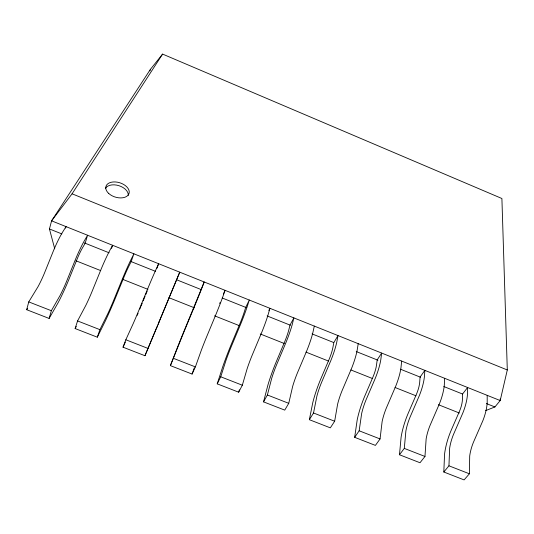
<?xml version="1.0" encoding="UTF-8"?>
<svg xmlns="http://www.w3.org/2000/svg" width="534" height="534" viewBox="0 0 534 534"><rect width="100%" height="100%" fill="white"/><g stroke="black" fill="none" stroke-linecap="round" stroke-linejoin="round"><path stroke-width="0.8" d="M443.814 472.009L448.947 465.815L449.655 448.139A21.7 7.389 -71.1 0 1 453.466 434.522L462.858 412.936A24.417 7.997 -70.2 0 0 467.464 394.399L467.617 387.504L462.551 394.025L462.431 399.385A13.53 4.432 -70.2 0 1 459.407 411.447L451.464 429.623A33.201 11.314 -71.1 0 0 444.562 454.154L443.814 472.009L464.113 479.912L469.386 473.791L469.7 456.003A21.647 7.883 -71.4 0 1 473.391 442.379L482.789 420.859A24.364 8.537 -70.5 0 0 487.202 402.296L487.195 395.347M444.655 378.306L444.308 385.147A24.484 7.363 -70 0 1 439.475 403.651L430.09 425.311A21.761 6.808 -70.8 0 0 426.139 438.915L424.971 456.463L420.004 462.744L399.479 454.761L401.107 437.146A33.375 9.645 -70.5 0 1 408.47 412.655L416.4 394.359A13.597 3.778 -69.8 0 0 419.691 382.337L420.091 377.057L424.87 370.376L424.356 377.171A24.537 6.815 -69.8 0 1 419.33 395.647L409.952 417.374A21.807 6.301 -70.5 0 0 405.88 430.965L404.298 448.4L399.479 454.761M401.661 361.084L400.961 367.819A24.604 6.168 -69.5 0 1 395.694 386.256L386.329 408.063A21.867 5.707 -70.2 0 0 382.117 421.64L380.061 438.941L375.409 445.396L354.663 437.326L357.186 419.958A33.549 7.937 -69.9 0 1 365.022 395.507L372.932 377.091A13.67 3.104 -69.3 0 0 376.503 365.109L377.184 359.909L381.67 353.074L380.795 359.756A24.664 5.607 -69.3 0 1 375.335 378.172L365.97 400.039A21.921 5.186 -69.9 0 0 361.638 413.61L359.162 430.791L354.663 437.326M358.221 343.676L357.146 350.304A24.731 4.946 -69.1 0 1 351.445 368.68L342.094 390.628A21.987 4.572 -69.6 0 0 337.615 404.185L334.658 421.233L330.326 427.854L309.353 419.691L312.791 402.589A33.729 6.194 -69.3 0 1 321.108 378.179L328.997 359.636A13.737 2.423 -68.9 0 0 332.856 347.701L333.823 342.588L338.009 335.586L336.767 342.154A24.791 4.372 -68.9 0 1 330.86 360.503L321.515 382.518A22.041 4.045 -69.3 0 0 316.909 396.061L313.531 412.989L309.353 419.691M314.312 326.087L312.871 332.602A24.858 3.691 -68.7 0 1 306.716 350.911L297.378 372.999A22.108 3.418 -69 0 0 292.625 386.536L288.747 403.324L284.749 410.119L263.542 401.868L267.921 385.027A33.909 4.405 -68.8 0 1 276.725 360.664L284.595 341.994A13.811 1.722 -68.5 0 0 288.747 330.105L290.009 325.079L293.887 317.904L292.272 324.365A24.918 3.111 -68.5 0 1 285.91 342.641L276.579 364.802A22.161 2.877 -68.8 0 0 271.699 378.326L267.387 394.986L263.542 401.868M54.728 248.804L49.448 228.959L51.591 220.836L150.441 69.313L162.59 54.088L501.9 198.508L507.3 369.962L500.198 400.553L494.918 406.955L485.64 410.613M49.121 318.438L51.351 310.715L60.155 295.335A22.748 2.763 -66.4 0 0 66.356 281.939L75.601 259.097A25.545 2.977 -66.7 0 1 84.132 241.161L87.576 235.254L85.166 243.23L82.49 247.829A14.151 1.649 -66.7 0 0 76.949 259.504L69.173 278.748A34.81 4.225 -66.4 0 1 58.012 302.885L49.121 318.438L26.7 309.713L28.749 301.897L38.041 286.658A22.815 3.371 -66.1 0 0 44.382 273.281L53.614 250.366A25.612 3.625 -66.5 0 1 62.385 232.47L66.022 226.616L65.609 228.085M217.225 383.846L220.729 376.784L225.989 360.39A22.288 1.682 -68.3 0 1 231.149 346.9L240.467 324.592A25.051 1.816 -68.1 0 0 247.289 306.382L249.291 300.041L245.72 307.384L244.158 312.323A13.884 1.008 -68.1 0 1 239.719 324.165L231.863 342.955A34.103 2.577 -68.3 0 0 222.558 367.279L217.225 383.846L238.671 392.19L242.329 385.214L247.149 368.694A22.228 2.236 -68.5 0 1 252.181 355.183L261.5 332.949A24.991 2.416 -68.3 0 0 268.108 314.706L269.937 308.312L268.822 310.488M238.671 392.19L239.365 389.807M149.947 70.902L150.441 69.313M97.308 337.188L99.905 329.652L107.681 313.979A22.615 1.469 -67 0 0 113.582 300.555L122.847 277.867A25.398 1.582 -67.1 0 1 130.883 259.851L133.907 253.817L131.164 261.607L128.814 266.306A14.078 0.874 -67.1 0 0 123.588 278.034L115.785 297.144A34.603 2.249 -67 0 1 105.165 321.334L97.308 337.188L75.14 328.557L77.564 320.941L85.814 305.401A22.675 2.063 -66.7 0 0 91.848 291.991L101.106 269.229A25.465 2.223 -66.9 0 1 109.37 251.254L112.587 245.273L111.553 248.423M170.393 365.623L179.778 342.267A22.415 0.461 -67.8 0 1 185.225 328.797L194.523 306.342A25.191 0.501 -67.7 0 0 201.812 288.206L204.215 281.979L186.52 325.059A34.296 0.708 -67.8 0 0 176.701 349.329L170.393 365.623L192.073 374.06L194.303 367.806M192.073 374.06L195.384 366.898L201.171 350.658A22.355 1.028 -68 0 1 206.484 337.174L215.789 314.786A25.125 1.108 -67.9 0 0 222.865 296.624L225.081 290.342L223.379 294.06M157.417 325.894L144.954 355.724L123.034 347.193L125.824 339.764L133.059 323.931A22.541 0.788 -67.2 0 0 138.793 310.494L148.072 287.886A25.325 0.848 -67.3 0 1 155.848 269.83L158.651 263.729L156.896 268.348M144.954 355.724L156.288 328.597M140.989 306.209L142.238 303.158M143.179 300.876L145.048 296.303M145.675 294.781L147.237 290.97M159.139 321.735L179.744 272.18L157.991 324.518M159.312 321.595L156.702 327.876M123.034 347.193L125.357 342.1M75.14 328.557L76.275 326.414M26.7 309.713L27.554 308.312M500.158 398.945L500.198 400.553L51.591 220.836L72.07 193.809L162.59 54.088M28.749 301.897L51.351 310.715M77.564 320.941L99.905 329.652M125.824 339.764L147.918 348.382M173.543 358.381L195.384 366.898M220.729 376.784L242.329 385.214M267.387 394.986L288.747 403.324M313.531 412.989L334.658 421.233M359.162 430.791L380.061 438.941M404.298 448.4L424.971 456.463M448.947 465.815L469.386 473.791M75.921 260.766L100.712 270.611M122.399 279.222L147.958 289.368M168.871 297.678L194.436 307.824M214.575 315.821L239.359 325.667M260.272 333.97L284.288 343.502M305.975 352.113L328.437 361.037M350.898 369.955L372.585 378.566M395.047 387.484L415.966 395.787M438.427 404.712L459.34 413.016M49.448 228.959L61.844 233.912M84.305 242.89L109.103 252.796M130.79 261.46L155.581 271.365M176.5 279.723L201.291 289.628M222.211 297.992L246.227 307.584M267.147 315.941L290.389 325.233M312.083 333.897L333.77 342.568M356.238 351.546L377.932 360.21M400.4 369.188L420.545 377.238M443.781 386.523L462.377 393.952M486.394 403.55L494.918 406.955M72.07 193.809L507.3 369.962M105.538 188.255A12.042 7.523 17 0 1 118.928 185.685A12.042 7.523 17 0 1 128.287 195.404M219.955 302.665A13.924 0.614 -67.9 0 1 219.674 303.445M140.676 306.97A34.496 1.202 -67.2 0 1 139.821 309.039M138.079 313.231A34.496 1.202 -67.2 0 1 137.198 315.34M108.716 193.455A12.075 7.509 17 0 0 128.654 194.376A12.075 7.509 17 0 0 115.137 181.934A12.075 7.509 17 0 0 108.716 193.455"/></g></svg>
